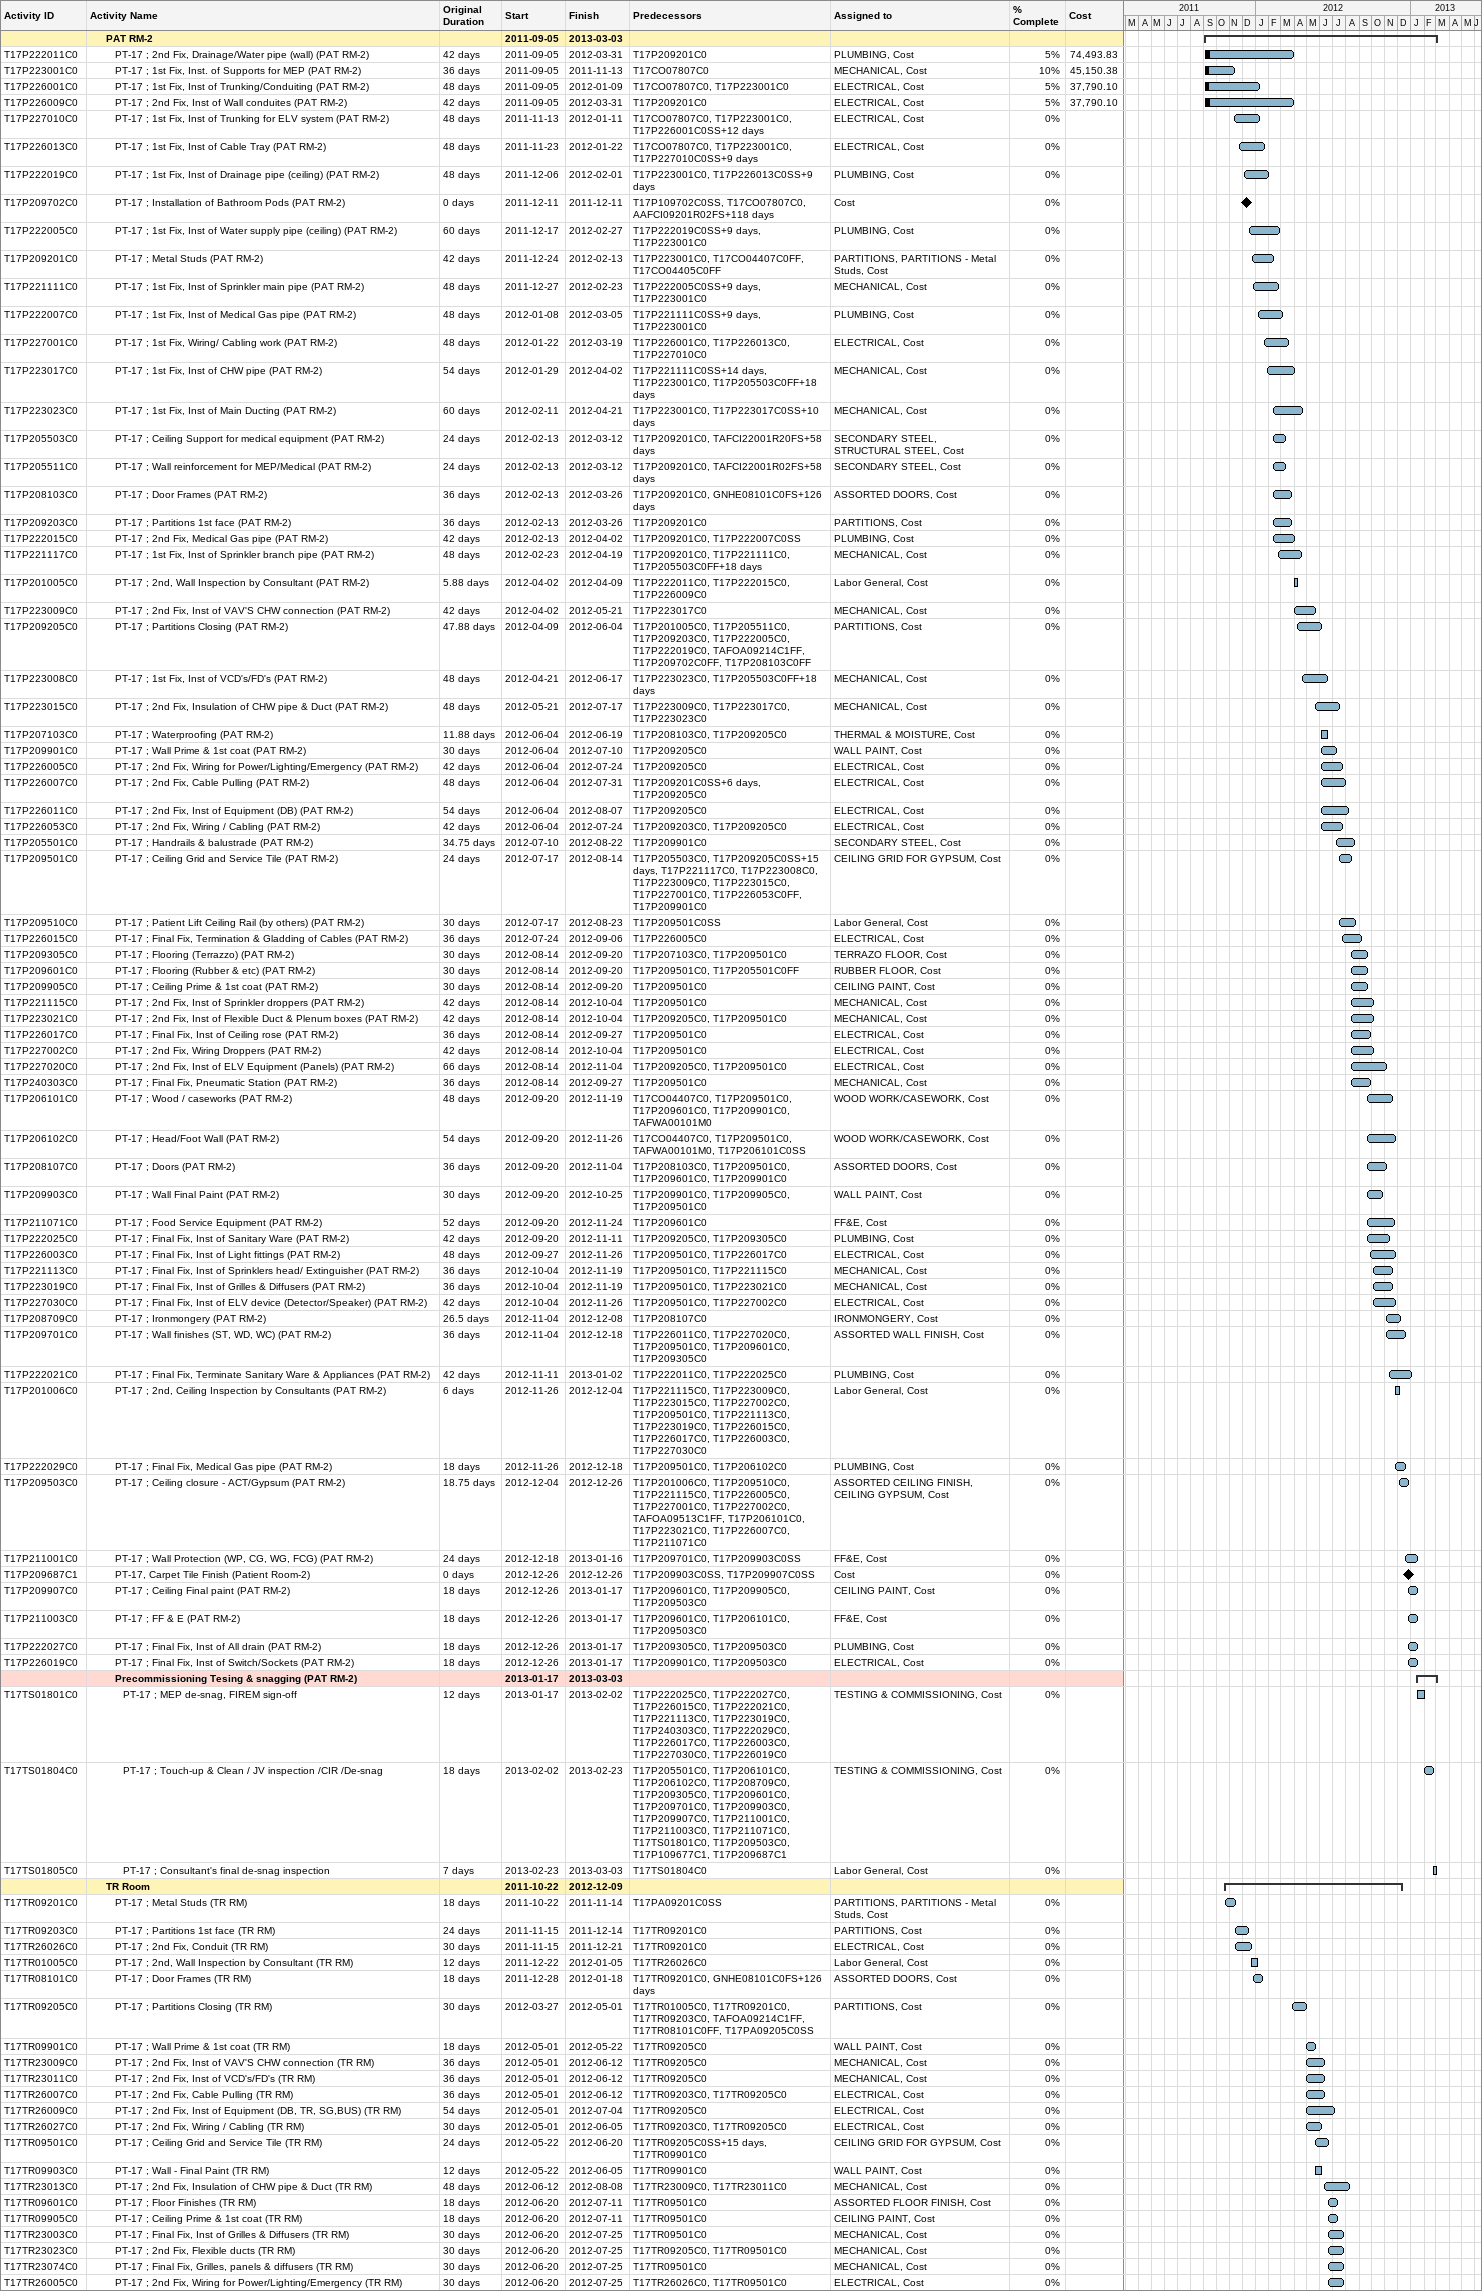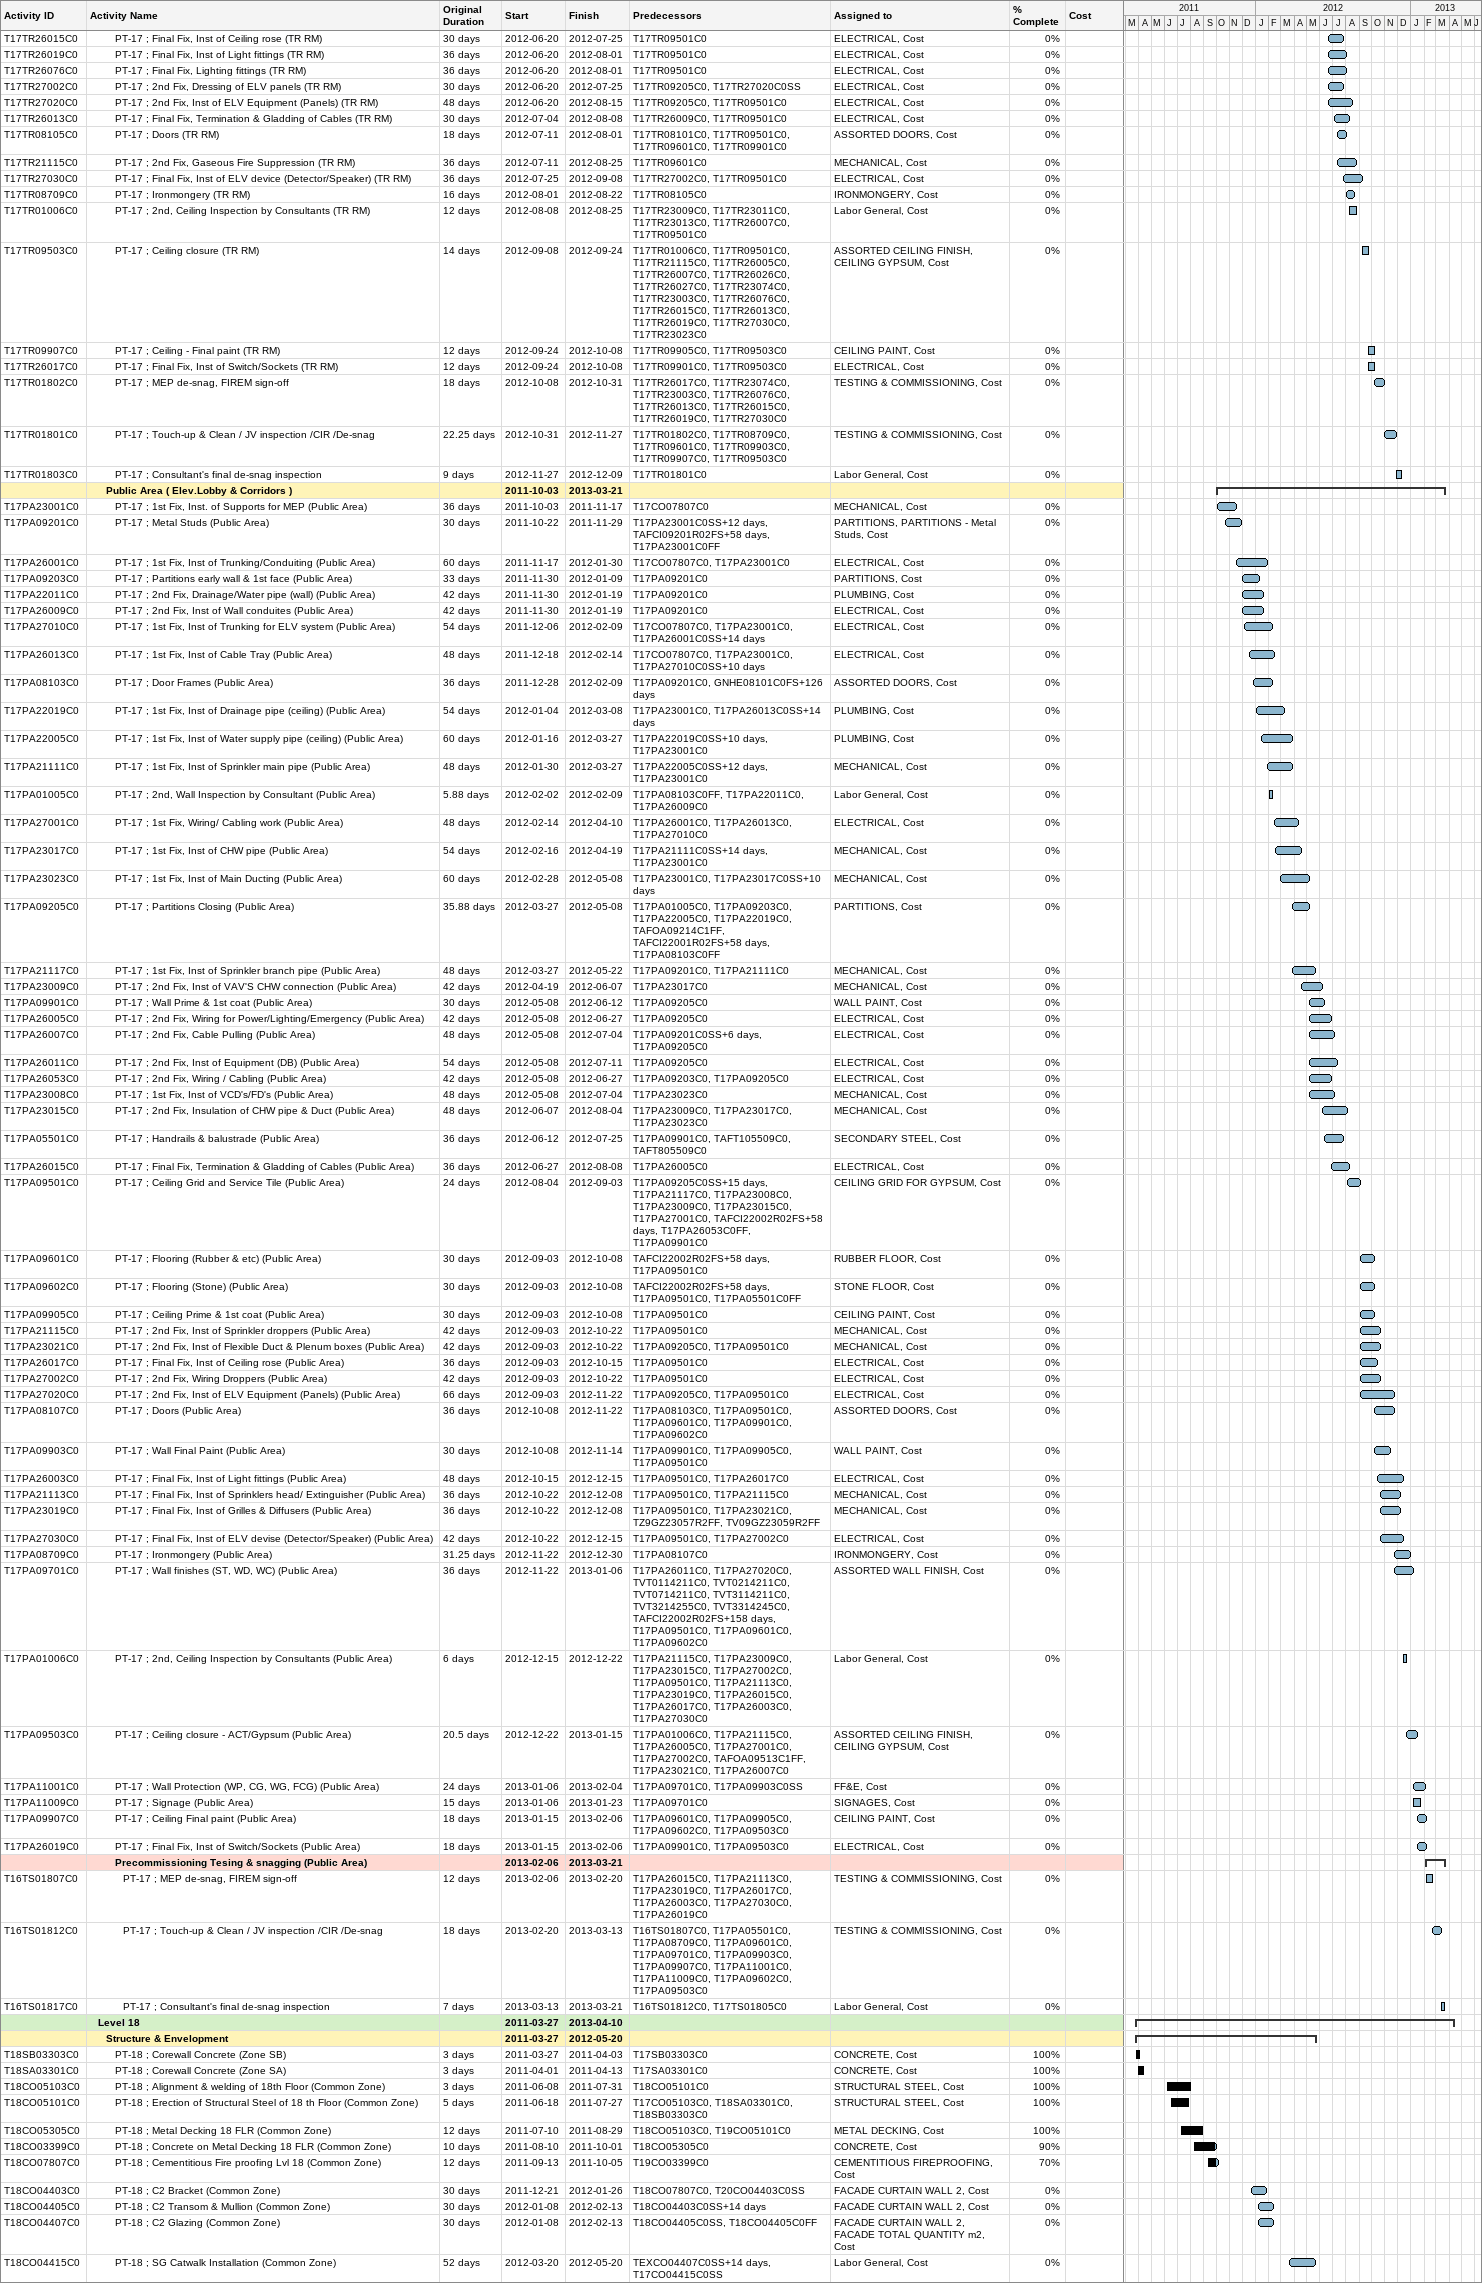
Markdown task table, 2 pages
| ID | Level | Task | Original duration | Start | Finish | Predecessors | Resources | % complete | Cost |
|---|---|---|---|---|---|---|---|---|---|
|  | 3 | **PAT RM-2** |  | 2011-09-05 | 2013-03-03 |  |  |  |  |
| T17P222011C0 | 4 | PT-17 ; 2nd Fix, Drainage/Water pipe (wall) (PAT RM-2) | 42d | 2011-09-05 | 2012-03-31 | T17P209201C0 | PLUMBING, Cost | 5 | 74493.83 |
| T17P223001C0 | 4 | PT-17 ; 1st Fix, Inst. of Supports for MEP (PAT RM-2) | 36d | 2011-09-05 | 2011-11-13 | T17CO07807C0 | MECHANICAL, Cost | 10 | 45150.38 |
| T17P226001C0 | 4 | PT-17 ; 1st Fix, Inst of Trunking/Conduiting (PAT RM-2) | 48d | 2011-09-05 | 2012-01-09 | T17CO07807C0, T17P223001C0 | ELECTRICAL, Cost | 5 | 37790.10 |
| T17P226009C0 | 4 | PT-17 ; 2nd Fix, Inst of Wall conduites (PAT RM-2) | 42d | 2011-09-05 | 2012-03-31 | T17P209201C0 | ELECTRICAL, Cost | 5 | 37790.10 |
| T17P227010C0 | 4 | PT-17 ; 1st Fix, Inst of Trunking for ELV system (PAT RM-2) | 48d | 2011-11-13 | 2012-01-11 | T17CO07807C0, T17P223001C0, T17P226001C0SS+12d | ELECTRICAL, Cost | 0 |  |
| T17P226013C0 | 4 | PT-17 ; 1st Fix, Inst of Cable Tray (PAT RM-2) | 48d | 2011-11-23 | 2012-01-22 | T17CO07807C0, T17P223001C0, T17P227010C0SS+9d | ELECTRICAL, Cost | 0 |  |
| T17P222019C0 | 4 | PT-17 ; 1st Fix, Inst of Drainage pipe (ceiling) (PAT RM-2) | 48d | 2011-12-06 | 2012-02-01 | T17P223001C0, T17P226013C0SS+9d | PLUMBING, Cost | 0 |  |
| T17P209702C0 | 4 | PT-17 ; Installation of Bathroom Pods (PAT RM-2) | 0d | 2011-12-11 | 2011-12-11 | T17P109702C0SS, T17CO07807C0, AAFCI09201R02FS+118d | Cost | 0 |  |
| T17P222005C0 | 4 | PT-17 ; 1st Fix, Inst of Water supply pipe (ceiling) (PAT RM-2) | 60d | 2011-12-17 | 2012-02-27 | T17P222019C0SS+9d, T17P223001C0 | PLUMBING, Cost | 0 |  |
| T17P209201C0 | 4 | PT-17 ; Metal Studs (PAT RM-2) | 42d | 2011-12-24 | 2012-02-13 | T17P223001C0, T17CO04407C0FF, T17CO04405C0FF | PARTITIONS, PARTITIONS - Metal Studs, Cost | 0 |  |
| T17P221111C0 | 4 | PT-17 ; 1st Fix, Inst of Sprinkler main pipe (PAT RM-2) | 48d | 2011-12-27 | 2012-02-23 | T17P222005C0SS+9d, T17P223001C0 | MECHANICAL, Cost | 0 |  |
| T17P222007C0 | 4 | PT-17 ; 1st Fix, Inst of Medical Gas pipe (PAT RM-2) | 48d | 2012-01-08 | 2012-03-05 | T17P221111C0SS+9d, T17P223001C0 | PLUMBING, Cost | 0 |  |
| T17P227001C0 | 4 | PT-17 ; 1st Fix, Wiring/ Cabling work (PAT RM-2) | 48d | 2012-01-22 | 2012-03-19 | T17P226001C0, T17P226013C0, T17P227010C0 | ELECTRICAL, Cost | 0 |  |
| T17P223017C0 | 4 | PT-17 ; 1st Fix, Inst of CHW pipe (PAT RM-2) | 54d | 2012-01-29 | 2012-04-02 | T17P221111C0SS+14d, T17P223001C0, T17P205503C0FF+18d | MECHANICAL, Cost | 0 |  |
| T17P223023C0 | 4 | PT-17 ; 1st Fix, Inst of Main Ducting (PAT RM-2) | 60d | 2012-02-11 | 2012-04-21 | T17P223001C0, T17P223017C0SS+10d | MECHANICAL, Cost | 0 |  |
| T17P205503C0 | 4 | PT-17 ; Ceiling Support for medical equipment (PAT RM-2) | 24d | 2012-02-13 | 2012-03-12 | T17P209201C0, TAFCI22001R20FS+58d | SECONDARY STEEL, STRUCTURAL STEEL, Cost | 0 |  |
| T17P205511C0 | 4 | PT-17 ; Wall reinforcement for MEP/Medical (PAT RM-2) | 24d | 2012-02-13 | 2012-03-12 | T17P209201C0, TAFCI22001R02FS+58d | SECONDARY STEEL, Cost | 0 |  |
| T17P208103C0 | 4 | PT-17 ; Door Frames (PAT RM-2) | 36d | 2012-02-13 | 2012-03-26 | T17P209201C0, GNHE08101C0FS+126d | ASSORTED DOORS, Cost | 0 |  |
| T17P209203C0 | 4 | PT-17 ; Partitions 1st face (PAT RM-2) | 36d | 2012-02-13 | 2012-03-26 | T17P209201C0 | PARTITIONS, Cost | 0 |  |
| T17P222015C0 | 4 | PT-17 ; 2nd Fix, Medical Gas pipe (PAT RM-2) | 42d | 2012-02-13 | 2012-04-02 | T17P209201C0, T17P222007C0SS | PLUMBING, Cost | 0 |  |
| T17P221117C0 | 4 | PT-17 ; 1st Fix, Inst of Sprinkler branch pipe (PAT RM-2) | 48d | 2012-02-23 | 2012-04-19 | T17P209201C0, T17P221111C0, T17P205503C0FF+18d | MECHANICAL, Cost | 0 |  |
| T17P201005C0 | 4 | PT-17 ; 2nd, Wall Inspection by Consultant (PAT RM-2) | 5.88d | 2012-04-02 | 2012-04-09 | T17P222011C0, T17P222015C0, T17P226009C0 | Labor General, Cost | 0 |  |
| T17P223009C0 | 4 | PT-17 ; 2nd Fix, Inst of VAV'S CHW connection (PAT RM-2) | 42d | 2012-04-02 | 2012-05-21 | T17P223017C0 | MECHANICAL, Cost | 0 |  |
| T17P209205C0 | 4 | PT-17 ; Partitions Closing (PAT RM-2) | 47.88d | 2012-04-09 | 2012-06-04 | T17P201005C0, T17P205511C0, T17P209203C0, T17P222005C0, T17P222019C0, TAFOA09214C1FF, T17P209702C0FF, T17P208103C0FF | PARTITIONS, Cost | 0 |  |
| T17P223008C0 | 4 | PT-17 ; 1st Fix, Inst of VCD's/FD's (PAT RM-2) | 48d | 2012-04-21 | 2012-06-17 | T17P223023C0, T17P205503C0FF+18d | MECHANICAL, Cost | 0 |  |
| T17P223015C0 | 4 | PT-17 ; 2nd Fix, Insulation of CHW pipe & Duct (PAT RM-2) | 48d | 2012-05-21 | 2012-07-17 | T17P223009C0, T17P223017C0, T17P223023C0 | MECHANICAL, Cost | 0 |  |
| T17P207103C0 | 4 | PT-17 ; Waterproofing (PAT RM-2) | 11.88d | 2012-06-04 | 2012-06-19 | T17P208103C0, T17P209205C0 | THERMAL & MOISTURE, Cost | 0 |  |
| T17P209901C0 | 4 | PT-17 ; Wall Prime & 1st coat (PAT RM-2) | 30d | 2012-06-04 | 2012-07-10 | T17P209205C0 | WALL PAINT, Cost | 0 |  |
| T17P226005C0 | 4 | PT-17 ; 2nd Fix, Wiring for Power/Lighting/Emergency (PAT RM-2) | 42d | 2012-06-04 | 2012-07-24 | T17P209205C0 | ELECTRICAL, Cost | 0 |  |
| T17P226007C0 | 4 | PT-17 ; 2nd Fix, Cable Pulling (PAT RM-2) | 48d | 2012-06-04 | 2012-07-31 | T17P209201C0SS+6d, T17P209205C0 | ELECTRICAL, Cost | 0 |  |
| T17P226011C0 | 4 | PT-17 ; 2nd Fix, Inst of Equipment (DB) (PAT RM-2) | 54d | 2012-06-04 | 2012-08-07 | T17P209205C0 | ELECTRICAL, Cost | 0 |  |
| T17P226053C0 | 4 | PT-17 ; 2nd Fix, Wiring / Cabling (PAT RM-2) | 42d | 2012-06-04 | 2012-07-24 | T17P209203C0, T17P209205C0 | ELECTRICAL, Cost | 0 |  |
| T17P205501C0 | 4 | PT-17 ; Handrails & balustrade (PAT RM-2) | 34.75d | 2012-07-10 | 2012-08-22 | T17P209901C0 | SECONDARY STEEL, Cost | 0 |  |
| T17P209501C0 | 4 | PT-17 ; Ceiling Grid and Service Tile (PAT RM-2) | 24d | 2012-07-17 | 2012-08-14 | T17P205503C0, T17P209205C0SS+15d, T17P221117C0, T17P223008C0, T17P223009C0, T17P223015C0, T17P227001C0, T17P226053C0FF, T17P209901C0 | CEILING GRID FOR GYPSUM, Cost | 0 |  |
| T17P209510C0 | 4 | PT-17 ; Patient Lift Ceiling Rail (by others) (PAT RM-2) | 30d | 2012-07-17 | 2012-08-23 | T17P209501C0SS | Labor General, Cost | 0 |  |
| T17P226015C0 | 4 | PT-17 ; Final Fix, Termination & Gladding of Cables (PAT RM-2) | 36d | 2012-07-24 | 2012-09-06 | T17P226005C0 | ELECTRICAL, Cost | 0 |  |
| T17P209305C0 | 4 | PT-17 ; Flooring (Terrazzo) (PAT RM-2) | 30d | 2012-08-14 | 2012-09-20 | T17P207103C0, T17P209501C0 | TERRAZO FLOOR, Cost | 0 |  |
| T17P209601C0 | 4 | PT-17 ; Flooring (Rubber & etc) (PAT RM-2) | 30d | 2012-08-14 | 2012-09-20 | T17P209501C0, T17P205501C0FF | RUBBER FLOOR, Cost | 0 |  |
| T17P209905C0 | 4 | PT-17 ; Ceiling Prime & 1st coat (PAT RM-2) | 30d | 2012-08-14 | 2012-09-20 | T17P209501C0 | CEILING PAINT, Cost | 0 |  |
| T17P221115C0 | 4 | PT-17 ; 2nd Fix, Inst of Sprinkler droppers (PAT RM-2) | 42d | 2012-08-14 | 2012-10-04 | T17P209501C0 | MECHANICAL, Cost | 0 |  |
| T17P223021C0 | 4 | PT-17 ; 2nd Fix, Inst of Flexible Duct & Plenum boxes (PAT RM-2) | 42d | 2012-08-14 | 2012-10-04 | T17P209205C0, T17P209501C0 | MECHANICAL, Cost | 0 |  |
| T17P226017C0 | 4 | PT-17 ; Final Fix, Inst of Ceiling rose (PAT RM-2) | 36d | 2012-08-14 | 2012-09-27 | T17P209501C0 | ELECTRICAL, Cost | 0 |  |
| T17P227002C0 | 4 | PT-17 ; 2nd Fix, Wiring Droppers (PAT RM-2) | 42d | 2012-08-14 | 2012-10-04 | T17P209501C0 | ELECTRICAL, Cost | 0 |  |
| T17P227020C0 | 4 | PT-17 ; 2nd Fix, Inst of ELV Equipment (Panels) (PAT RM-2) | 66d | 2012-08-14 | 2012-11-04 | T17P209205C0, T17P209501C0 | ELECTRICAL, Cost | 0 |  |
| T17P240303C0 | 4 | PT-17 ; Final Fix, Pneumatic Station (PAT RM-2) | 36d | 2012-08-14 | 2012-09-27 | T17P209501C0 | MECHANICAL, Cost | 0 |  |
| T17P206101C0 | 4 | PT-17 ; Wood / caseworks (PAT RM-2) | 48d | 2012-09-20 | 2012-11-19 | T17CO04407C0, T17P209501C0, T17P209601C0, T17P209901C0, TAFWA00101M0 | WOOD WORK/CASEWORK, Cost | 0 |  |
| T17P206102C0 | 4 | PT-17 ; Head/Foot Wall (PAT RM-2) | 54d | 2012-09-20 | 2012-11-26 | T17CO04407C0, T17P209501C0, TAFWA00101M0, T17P206101C0SS | WOOD WORK/CASEWORK, Cost | 0 |  |
| T17P208107C0 | 4 | PT-17 ; Doors (PAT RM-2) | 36d | 2012-09-20 | 2012-11-04 | T17P208103C0, T17P209501C0, T17P209601C0, T17P209901C0 | ASSORTED DOORS, Cost | 0 |  |
| T17P209903C0 | 4 | PT-17 ; Wall Final Paint (PAT RM-2) | 30d | 2012-09-20 | 2012-10-25 | T17P209901C0, T17P209905C0, T17P209501C0 | WALL PAINT, Cost | 0 |  |
| T17P211071C0 | 4 | PT-17 ; Food Service Equipment (PAT RM-2) | 52d | 2012-09-20 | 2012-11-24 | T17P209601C0 | FF&E, Cost | 0 |  |
| T17P222025C0 | 4 | PT-17 ; Final Fix, Inst of Sanitary Ware (PAT RM-2) | 42d | 2012-09-20 | 2012-11-11 | T17P209205C0, T17P209305C0 | PLUMBING, Cost | 0 |  |
| T17P226003C0 | 4 | PT-17 ; Final Fix, Inst of Light fittings (PAT RM-2) | 48d | 2012-09-27 | 2012-11-26 | T17P209501C0, T17P226017C0 | ELECTRICAL, Cost | 0 |  |
| T17P221113C0 | 4 | PT-17 ; Final Fix, Inst of Sprinklers head/ Extinguisher (PAT RM-2) | 36d | 2012-10-04 | 2012-11-19 | T17P209501C0, T17P221115C0 | MECHANICAL, Cost | 0 |  |
| T17P223019C0 | 4 | PT-17 ; Final Fix, Inst of Grilles & Diffusers (PAT RM-2) | 36d | 2012-10-04 | 2012-11-19 | T17P209501C0, T17P223021C0 | MECHANICAL, Cost | 0 |  |
| T17P227030C0 | 4 | PT-17 ; Final Fix, Inst of ELV device (Detector/Speaker) (PAT RM-2) | 42d | 2012-10-04 | 2012-11-26 | T17P209501C0, T17P227002C0 | ELECTRICAL, Cost | 0 |  |
| T17P208709C0 | 4 | PT-17 ; Ironmongery (PAT RM-2) | 26.5d | 2012-11-04 | 2012-12-08 | T17P208107C0 | IRONMONGERY, Cost | 0 |  |
| T17P209701C0 | 4 | PT-17 ; Wall finishes (ST, WD, WC) (PAT RM-2) | 36d | 2012-11-04 | 2012-12-18 | T17P226011C0, T17P227020C0, T17P209501C0, T17P209601C0, T17P209305C0 | ASSORTED WALL FINISH, Cost | 0 |  |
| T17P222021C0 | 4 | PT-17 ; Final Fix, Terminate Sanitary Ware & Appliances (PAT RM-2) | 42d | 2012-11-11 | 2013-01-02 | T17P222011C0, T17P222025C0 | PLUMBING, Cost | 0 |  |
| T17P201006C0 | 4 | PT-17 ; 2nd, Ceiling Inspection by Consultants (PAT RM-2) | 6d | 2012-11-26 | 2012-12-04 | T17P221115C0, T17P223009C0, T17P223015C0, T17P227002C0, T17P209501C0, T17P221113C0, T17P223019C0, T17P226015C0, T17P226017C0, T17P226003C0, T17P227030C0 | Labor General, Cost | 0 |  |
| T17P222029C0 | 4 | PT-17 ; Final Fix, Medical Gas pipe (PAT RM-2) | 18d | 2012-11-26 | 2012-12-18 | T17P209501C0, T17P206102C0 | PLUMBING, Cost | 0 |  |
| T17P209503C0 | 4 | PT-17 ; Ceiling closure - ACT/Gypsum (PAT RM-2) | 18.75d | 2012-12-04 | 2012-12-26 | T17P201006C0, T17P209510C0, T17P221115C0, T17P226005C0, T17P227001C0, T17P227002C0, TAFOA09513C1FF, T17P206101C0, T17P223021C0, T17P226007C0, T17P211071C0 | ASSORTED CEILING FINISH, CEILING GYPSUM, Cost | 0 |  |
| T17P211001C0 | 4 | PT-17 ; Wall Protection (WP, CG, WG, FCG) (PAT RM-2) | 24d | 2012-12-18 | 2013-01-16 | T17P209701C0, T17P209903C0SS | FF&E, Cost | 0 |  |
| T17P209687C1 | 4 | PT-17, Carpet Tile Finish (Patient Room-2) | 0d | 2012-12-26 | 2012-12-26 | T17P209903C0SS, T17P209907C0SS | Cost | 0 |  |
| T17P209907C0 | 4 | PT-17 ; Ceiling Final paint (PAT RM-2) | 18d | 2012-12-26 | 2013-01-17 | T17P209601C0, T17P209905C0, T17P209503C0 | CEILING PAINT, Cost | 0 |  |
| T17P211003C0 | 4 | PT-17 ; FF & E (PAT RM-2) | 18d | 2012-12-26 | 2013-01-17 | T17P209601C0, T17P206101C0, T17P209503C0 | FF&E, Cost | 0 |  |
| T17P222027C0 | 4 | PT-17 ; Final Fix, Inst of All drain (PAT RM-2) | 18d | 2012-12-26 | 2013-01-17 | T17P209305C0, T17P209503C0 | PLUMBING, Cost | 0 |  |
| T17P226019C0 | 4 | PT-17 ; Final Fix, Inst of Switch/Sockets (PAT RM-2) | 18d | 2012-12-26 | 2013-01-17 | T17P209901C0, T17P209503C0 | ELECTRICAL, Cost | 0 |  |
|  | 4 | **Precommissioning Tesing & snagging (PAT RM-2)** |  | 2013-01-17 | 2013-03-03 |  |  |  |  |
| T17TS01801C0 | 5 | PT-17 ; MEP de-snag, FIREM sign-off | 12d | 2013-01-17 | 2013-02-02 | T17P222025C0, T17P222027C0, T17P226015C0, T17P222021C0, T17P221113C0, T17P223019C0, T17P240303C0, T17P222029C0, T17P226017C0, T17P226003C0, T17P227030C0, T17P226019C0 | TESTING & COMMISSIONING, Cost | 0 |  |
| T17TS01804C0 | 5 | PT-17 ; Touch-up & Clean / JV inspection /CIR /De-snag | 18d | 2013-02-02 | 2013-02-23 | T17P205501C0, T17P206101C0, T17P206102C0, T17P208709C0, T17P209305C0, T17P209601C0, T17P209701C0, T17P209903C0, T17P209907C0, T17P211001C0, T17P211003C0, T17P211071C0, T17TS01801C0, T17P209503C0, T17P109677C1, T17P209687C1 | TESTING & COMMISSIONING, Cost | 0 |  |
| T17TS01805C0 | 5 | PT-17 ; Consultant's final de-snag inspection | 7d | 2013-02-23 | 2013-03-03 | T17TS01804C0 | Labor General, Cost | 0 |  |
|  | 3 | **TR Room** |  | 2011-10-22 | 2012-12-09 |  |  |  |  |
| T17TR09201C0 | 4 | PT-17 ; Metal Studs (TR RM) | 18d | 2011-10-22 | 2011-11-14 | T17PA09201C0SS | PARTITIONS, PARTITIONS - Metal Studs, Cost | 0 |  |
| T17TR09203C0 | 4 | PT-17 ; Partitions 1st face (TR RM) | 24d | 2011-11-15 | 2011-12-14 | T17TR09201C0 | PARTITIONS, Cost | 0 |  |
| T17TR26026C0 | 4 | PT-17 ; 2nd Fix, Conduit (TR RM) | 30d | 2011-11-15 | 2011-12-21 | T17TR09201C0 | ELECTRICAL, Cost | 0 |  |
| T17TR01005C0 | 4 | PT-17 ; 2nd, Wall Inspection by Consultant (TR RM) | 12d | 2011-12-22 | 2012-01-05 | T17TR26026C0 | Labor General, Cost | 0 |  |
| T17TR08101C0 | 4 | PT-17 ; Door Frames (TR RM) | 18d | 2011-12-28 | 2012-01-18 | T17TR09201C0, GNHE08101C0FS+126d | ASSORTED DOORS, Cost | 0 |  |
| T17TR09205C0 | 4 | PT-17 ; Partitions Closing (TR RM) | 30d | 2012-03-27 | 2012-05-01 | T17TR01005C0, T17TR09201C0, T17TR09203C0, TAFOA09214C1FF, T17TR08101C0FF, T17PA09205C0SS | PARTITIONS, Cost | 0 |  |
| T17TR09901C0 | 4 | PT-17 ; Wall Prime & 1st coat (TR RM) | 18d | 2012-05-01 | 2012-05-22 | T17TR09205C0 | WALL PAINT, Cost | 0 |  |
| T17TR23009C0 | 4 | PT-17 ; 2nd Fix, Inst of VAV'S CHW connection (TR RM) | 36d | 2012-05-01 | 2012-06-12 | T17TR09205C0 | MECHANICAL, Cost | 0 |  |
| T17TR23011C0 | 4 | PT-17 ; 2nd Fix, Inst of VCD's/FD's (TR RM) | 36d | 2012-05-01 | 2012-06-12 | T17TR09205C0 | MECHANICAL, Cost | 0 |  |
| T17TR26007C0 | 4 | PT-17 ; 2nd Fix, Cable Pulling (TR RM) | 36d | 2012-05-01 | 2012-06-12 | T17TR09203C0, T17TR09205C0 | ELECTRICAL, Cost | 0 |  |
| T17TR26009C0 | 4 | PT-17 ; 2nd Fix, Inst of Equipment (DB, TR, SG,BUS) (TR RM) | 54d | 2012-05-01 | 2012-07-04 | T17TR09205C0 | ELECTRICAL, Cost | 0 |  |
| T17TR26027C0 | 4 | PT-17 ; 2nd Fix, Wiring / Cabling (TR RM) | 30d | 2012-05-01 | 2012-06-05 | T17TR09203C0, T17TR09205C0 | ELECTRICAL, Cost | 0 |  |
| T17TR09501C0 | 4 | PT-17 ; Ceiling Grid and Service Tile (TR RM) | 24d | 2012-05-22 | 2012-06-20 | T17TR09205C0SS+15d, T17TR09901C0 | CEILING GRID FOR GYPSUM, Cost | 0 |  |
| T17TR09903C0 | 4 | PT-17 ; Wall - Final Paint (TR RM) | 12d | 2012-05-22 | 2012-06-05 | T17TR09901C0 | WALL PAINT, Cost | 0 |  |
| T17TR23013C0 | 4 | PT-17 ; 2nd Fix, Insulation of CHW pipe & Duct (TR RM) | 48d | 2012-06-12 | 2012-08-08 | T17TR23009C0, T17TR23011C0 | MECHANICAL, Cost | 0 |  |
| T17TR09601C0 | 4 | PT-17 ; Floor Finishes (TR RM) | 18d | 2012-06-20 | 2012-07-11 | T17TR09501C0 | ASSORTED FLOOR FINISH, Cost | 0 |  |
| T17TR09905C0 | 4 | PT-17 ; Ceiling Prime & 1st coat (TR RM) | 18d | 2012-06-20 | 2012-07-11 | T17TR09501C0 | CEILING PAINT, Cost | 0 |  |
| T17TR23003C0 | 4 | PT-17 ; Final Fix, Inst of Grilles & Diffusers (TR RM) | 30d | 2012-06-20 | 2012-07-25 | T17TR09501C0 | MECHANICAL, Cost | 0 |  |
| T17TR23023C0 | 4 | PT-17 ; 2nd Fix, Flexible ducts (TR RM) | 30d | 2012-06-20 | 2012-07-25 | T17TR09205C0, T17TR09501C0 | MECHANICAL, Cost | 0 |  |
| T17TR23074C0 | 4 | PT-17 ; Final Fix, Grilles, panels & diffusers (TR RM) | 30d | 2012-06-20 | 2012-07-25 | T17TR09501C0 | MECHANICAL, Cost | 0 |  |
| T17TR26005C0 | 4 | PT-17 ; 2nd Fix, Wiring for Power/Lighting/Emergency (TR RM) | 30d | 2012-06-20 | 2012-07-25 | T17TR26026C0, T17TR09501C0 | ELECTRICAL, Cost | 0 |  |
| T17TR26015C0 | 4 | PT-17 ; Final Fix, Inst of Ceiling rose (TR RM) | 30d | 2012-06-20 | 2012-07-25 | T17TR09501C0 | ELECTRICAL, Cost | 0 |  |
| T17TR26019C0 | 4 | PT-17 ; Final Fix, Inst of Light fittings (TR RM) | 36d | 2012-06-20 | 2012-08-01 | T17TR09501C0 | ELECTRICAL, Cost | 0 |  |
| T17TR26076C0 | 4 | PT-17 ; Final Fix, Lighting fittings (TR RM) | 36d | 2012-06-20 | 2012-08-01 | T17TR09501C0 | ELECTRICAL, Cost | 0 |  |
| T17TR27002C0 | 4 | PT-17 ; 2nd Fix, Dressing of ELV panels (TR RM) | 30d | 2012-06-20 | 2012-07-25 | T17TR09205C0, T17TR27020C0SS | ELECTRICAL, Cost | 0 |  |
| T17TR27020C0 | 4 | PT-17 ; 2nd Fix, Inst of ELV Equipment (Panels) (TR RM) | 48d | 2012-06-20 | 2012-08-15 | T17TR09205C0, T17TR09501C0 | ELECTRICAL, Cost | 0 |  |
| T17TR26013C0 | 4 | PT-17 ; Final Fix, Termination & Gladding of Cables (TR RM) | 30d | 2012-07-04 | 2012-08-08 | T17TR26009C0, T17TR09501C0 | ELECTRICAL, Cost | 0 |  |
| T17TR08105C0 | 4 | PT-17 ; Doors (TR RM) | 18d | 2012-07-11 | 2012-08-01 | T17TR08101C0, T17TR09501C0, T17TR09601C0, T17TR09901C0 | ASSORTED DOORS, Cost | 0 |  |
| T17TR21115C0 | 4 | PT-17 ; 2nd Fix, Gaseous Fire Suppression (TR RM) | 36d | 2012-07-11 | 2012-08-25 | T17TR09601C0 | MECHANICAL, Cost | 0 |  |
| T17TR27030C0 | 4 | PT-17 ; Final Fix, Inst of ELV device (Detector/Speaker) (TR RM) | 36d | 2012-07-25 | 2012-09-08 | T17TR27002C0, T17TR09501C0 | ELECTRICAL, Cost | 0 |  |
| T17TR08709C0 | 4 | PT-17 ; Ironmongery (TR RM) | 16d | 2012-08-01 | 2012-08-22 | T17TR08105C0 | IRONMONGERY, Cost | 0 |  |
| T17TR01006C0 | 4 | PT-17 ; 2nd, Ceiling Inspection by Consultants (TR RM) | 12d | 2012-08-08 | 2012-08-25 | T17TR23009C0, T17TR23011C0, T17TR23013C0, T17TR26007C0, T17TR09501C0 | Labor General, Cost | 0 |  |
| T17TR09503C0 | 4 | PT-17 ; Ceiling closure (TR RM) | 14d | 2012-09-08 | 2012-09-24 | T17TR01006C0, T17TR09501C0, T17TR21115C0, T17TR26005C0, T17TR26007C0, T17TR26026C0, T17TR26027C0, T17TR23074C0, T17TR23003C0, T17TR26076C0, T17TR26015C0, T17TR26013C0, T17TR26019C0, T17TR27030C0, T17TR23023C0 | ASSORTED CEILING FINISH, CEILING GYPSUM, Cost | 0 |  |
| T17TR09907C0 | 4 | PT-17 ; Ceiling - Final paint (TR RM) | 12d | 2012-09-24 | 2012-10-08 | T17TR09905C0, T17TR09503C0 | CEILING PAINT, Cost | 0 |  |
| T17TR26017C0 | 4 | PT-17 ; Final Fix, Inst of Switch/Sockets (TR RM) | 12d | 2012-09-24 | 2012-10-08 | T17TR09901C0, T17TR09503C0 | ELECTRICAL, Cost | 0 |  |
| T17TR01802C0 | 4 | PT-17 ; MEP de-snag, FIREM sign-off | 18d | 2012-10-08 | 2012-10-31 | T17TR26017C0, T17TR23074C0, T17TR23003C0, T17TR26076C0, T17TR26013C0, T17TR26015C0, T17TR26019C0, T17TR27030C0 | TESTING & COMMISSIONING, Cost | 0 |  |
| T17TR01801C0 | 4 | PT-17 ; Touch-up & Clean / JV inspection /CIR /De-snag | 22.25d | 2012-10-31 | 2012-11-27 | T17TR01802C0, T17TR08709C0, T17TR09601C0, T17TR09903C0, T17TR09907C0, T17TR09503C0 | TESTING & COMMISSIONING, Cost | 0 |  |
| T17TR01803C0 | 4 | PT-17 ; Consultant's final de-snag inspection | 9d | 2012-11-27 | 2012-12-09 | T17TR01801C0 | Labor General, Cost | 0 |  |
|  | 3 | **Public Area ( Elev.Lobby & Corridors )** |  | 2011-10-03 | 2013-03-21 |  |  |  |  |
| T17PA23001C0 | 4 | PT-17 ; 1st Fix, Inst. of Supports for MEP (Public Area) | 36d | 2011-10-03 | 2011-11-17 | T17CO07807C0 | MECHANICAL, Cost | 0 |  |
| T17PA09201C0 | 4 | PT-17 ; Metal Studs (Public Area) | 30d | 2011-10-22 | 2011-11-29 | T17PA23001C0SS+12d, TAFCI09201R02FS+58d, T17PA23001C0FF | PARTITIONS, PARTITIONS - Metal Studs, Cost | 0 |  |
| T17PA26001C0 | 4 | PT-17 ; 1st Fix, Inst of Trunking/Conduiting (Public Area) | 60d | 2011-11-17 | 2012-01-30 | T17CO07807C0, T17PA23001C0 | ELECTRICAL, Cost | 0 |  |
| T17PA09203C0 | 4 | PT-17 ; Partitions early wall & 1st face (Public Area) | 33d | 2011-11-30 | 2012-01-09 | T17PA09201C0 | PARTITIONS, Cost | 0 |  |
| T17PA22011C0 | 4 | PT-17 ; 2nd Fix, Drainage/Water pipe (wall) (Public Area) | 42d | 2011-11-30 | 2012-01-19 | T17PA09201C0 | PLUMBING, Cost | 0 |  |
| T17PA26009C0 | 4 | PT-17 ; 2nd Fix, Inst of Wall conduites (Public Area) | 42d | 2011-11-30 | 2012-01-19 | T17PA09201C0 | ELECTRICAL, Cost | 0 |  |
| T17PA27010C0 | 4 | PT-17 ; 1st Fix, Inst of Trunking for ELV system (Public Area) | 54d | 2011-12-06 | 2012-02-09 | T17CO07807C0, T17PA23001C0, T17PA26001C0SS+14d | ELECTRICAL, Cost | 0 |  |
| T17PA26013C0 | 4 | PT-17 ; 1st Fix, Inst of Cable Tray (Public Area) | 48d | 2011-12-18 | 2012-02-14 | T17CO07807C0, T17PA23001C0, T17PA27010C0SS+10d | ELECTRICAL, Cost | 0 |  |
| T17PA08103C0 | 4 | PT-17 ; Door Frames (Public Area) | 36d | 2011-12-28 | 2012-02-09 | T17PA09201C0, GNHE08101C0FS+126d | ASSORTED DOORS, Cost | 0 |  |
| T17PA22019C0 | 4 | PT-17 ; 1st Fix, Inst of Drainage pipe (ceiling) (Public Area) | 54d | 2012-01-04 | 2012-03-08 | T17PA23001C0, T17PA26013C0SS+14d | PLUMBING, Cost | 0 |  |
| T17PA22005C0 | 4 | PT-17 ; 1st Fix, Inst of Water supply pipe (ceiling) (Public Area) | 60d | 2012-01-16 | 2012-03-27 | T17PA22019C0SS+10d, T17PA23001C0 | PLUMBING, Cost | 0 |  |
| T17PA21111C0 | 4 | PT-17 ; 1st Fix, Inst of Sprinkler main pipe (Public Area) | 48d | 2012-01-30 | 2012-03-27 | T17PA22005C0SS+12d, T17PA23001C0 | MECHANICAL, Cost | 0 |  |
| T17PA01005C0 | 4 | PT-17 ; 2nd, Wall Inspection by Consultant (Public Area) | 5.88d | 2012-02-02 | 2012-02-09 | T17PA08103C0FF, T17PA22011C0, T17PA26009C0 | Labor General, Cost | 0 |  |
| T17PA27001C0 | 4 | PT-17 ; 1st Fix, Wiring/ Cabling work (Public Area) | 48d | 2012-02-14 | 2012-04-10 | T17PA26001C0, T17PA26013C0, T17PA27010C0 | ELECTRICAL, Cost | 0 |  |
| T17PA23017C0 | 4 | PT-17 ; 1st Fix, Inst of CHW pipe (Public Area) | 54d | 2012-02-16 | 2012-04-19 | T17PA21111C0SS+14d, T17PA23001C0 | MECHANICAL, Cost | 0 |  |
| T17PA23023C0 | 4 | PT-17 ; 1st Fix, Inst of Main Ducting (Public Area) | 60d | 2012-02-28 | 2012-05-08 | T17PA23001C0, T17PA23017C0SS+10d | MECHANICAL, Cost | 0 |  |
| T17PA09205C0 | 4 | PT-17 ; Partitions Closing (Public Area) | 35.88d | 2012-03-27 | 2012-05-08 | T17PA01005C0, T17PA09203C0, T17PA22005C0, T17PA22019C0, TAFOA09214C1FF, TAFCI22001R02FS+58d, T17PA08103C0FF | PARTITIONS, Cost | 0 |  |
| T17PA21117C0 | 4 | PT-17 ; 1st Fix, Inst of Sprinkler branch pipe (Public Area) | 48d | 2012-03-27 | 2012-05-22 | T17PA09201C0, T17PA21111C0 | MECHANICAL, Cost | 0 |  |
| T17PA23009C0 | 4 | PT-17 ; 2nd Fix, Inst of VAV'S CHW connection (Public Area) | 42d | 2012-04-19 | 2012-06-07 | T17PA23017C0 | MECHANICAL, Cost | 0 |  |
| T17PA09901C0 | 4 | PT-17 ; Wall Prime & 1st coat (Public Area) | 30d | 2012-05-08 | 2012-06-12 | T17PA09205C0 | WALL PAINT, Cost | 0 |  |
| T17PA26005C0 | 4 | PT-17 ; 2nd Fix, Wiring for Power/Lighting/Emergency (Public Area) | 42d | 2012-05-08 | 2012-06-27 | T17PA09205C0 | ELECTRICAL, Cost | 0 |  |
| T17PA26007C0 | 4 | PT-17 ; 2nd Fix, Cable Pulling (Public Area) | 48d | 2012-05-08 | 2012-07-04 | T17PA09201C0SS+6d, T17PA09205C0 | ELECTRICAL, Cost | 0 |  |
| T17PA26011C0 | 4 | PT-17 ; 2nd Fix, Inst of Equipment (DB) (Public Area) | 54d | 2012-05-08 | 2012-07-11 | T17PA09205C0 | ELECTRICAL, Cost | 0 |  |
| T17PA26053C0 | 4 | PT-17 ; 2nd Fix, Wiring / Cabling (Public Area) | 42d | 2012-05-08 | 2012-06-27 | T17PA09203C0, T17PA09205C0 | ELECTRICAL, Cost | 0 |  |
| T17PA23008C0 | 4 | PT-17 ; 1st Fix, Inst of VCD's/FD's (Public Area) | 48d | 2012-05-08 | 2012-07-04 | T17PA23023C0 | MECHANICAL, Cost | 0 |  |
| T17PA23015C0 | 4 | PT-17 ; 2nd Fix, Insulation of CHW pipe & Duct (Public Area) | 48d | 2012-06-07 | 2012-08-04 | T17PA23009C0, T17PA23017C0, T17PA23023C0 | MECHANICAL, Cost | 0 |  |
| T17PA05501C0 | 4 | PT-17 ; Handrails & balustrade (Public Area) | 36d | 2012-06-12 | 2012-07-25 | T17PA09901C0, TAFT105509C0, TAFT805509C0 | SECONDARY STEEL, Cost | 0 |  |
| T17PA26015C0 | 4 | PT-17 ; Final Fix, Termination & Gladding of Cables (Public Area) | 36d | 2012-06-27 | 2012-08-08 | T17PA26005C0 | ELECTRICAL, Cost | 0 |  |
| T17PA09501C0 | 4 | PT-17 ; Ceiling Grid and Service Tile (Public Area) | 24d | 2012-08-04 | 2012-09-03 | T17PA09205C0SS+15d, T17PA21117C0, T17PA23008C0, T17PA23009C0, T17PA23015C0, T17PA27001C0, TAFCI22002R02FS+58d, T17PA26053C0FF, T17PA09901C0 | CEILING GRID FOR GYPSUM, Cost | 0 |  |
| T17PA09601C0 | 4 | PT-17 ; Flooring (Rubber & etc) (Public Area) | 30d | 2012-09-03 | 2012-10-08 | TAFCI22002R02FS+58d, T17PA09501C0 | RUBBER FLOOR, Cost | 0 |  |
| T17PA09602C0 | 4 | PT-17 ; Flooring (Stone) (Public Area) | 30d | 2012-09-03 | 2012-10-08 | TAFCI22002R02FS+58d, T17PA09501C0, T17PA05501C0FF | STONE FLOOR, Cost | 0 |  |
| T17PA09905C0 | 4 | PT-17 ; Ceiling Prime & 1st coat (Public Area) | 30d | 2012-09-03 | 2012-10-08 | T17PA09501C0 | CEILING PAINT, Cost | 0 |  |
| T17PA21115C0 | 4 | PT-17 ; 2nd Fix, Inst of Sprinkler droppers (Public Area) | 42d | 2012-09-03 | 2012-10-22 | T17PA09501C0 | MECHANICAL, Cost | 0 |  |
| T17PA23021C0 | 4 | PT-17 ; 2nd Fix, Inst of Flexible Duct & Plenum boxes (Public Area) | 42d | 2012-09-03 | 2012-10-22 | T17PA09205C0, T17PA09501C0 | MECHANICAL, Cost | 0 |  |
| T17PA26017C0 | 4 | PT-17 ; Final Fix, Inst of Ceiling rose (Public Area) | 36d | 2012-09-03 | 2012-10-15 | T17PA09501C0 | ELECTRICAL, Cost | 0 |  |
| T17PA27002C0 | 4 | PT-17 ; 2nd Fix, Wiring Droppers (Public Area) | 42d | 2012-09-03 | 2012-10-22 | T17PA09501C0 | ELECTRICAL, Cost | 0 |  |
| T17PA27020C0 | 4 | PT-17 ; 2nd Fix, Inst of ELV Equipment (Panels) (Public Area) | 66d | 2012-09-03 | 2012-11-22 | T17PA09205C0, T17PA09501C0 | ELECTRICAL, Cost | 0 |  |
| T17PA08107C0 | 4 | PT-17 ; Doors (Public Area) | 36d | 2012-10-08 | 2012-11-22 | T17PA08103C0, T17PA09501C0, T17PA09601C0, T17PA09901C0, T17PA09602C0 | ASSORTED DOORS, Cost | 0 |  |
| T17PA09903C0 | 4 | PT-17 ; Wall Final Paint (Public Area) | 30d | 2012-10-08 | 2012-11-14 | T17PA09901C0, T17PA09905C0, T17PA09501C0 | WALL PAINT, Cost | 0 |  |
| T17PA26003C0 | 4 | PT-17 ; Final Fix, Inst of Light fittings (Public Area) | 48d | 2012-10-15 | 2012-12-15 | T17PA09501C0, T17PA26017C0 | ELECTRICAL, Cost | 0 |  |
| T17PA21113C0 | 4 | PT-17 ; Final Fix, Inst of Sprinklers head/ Extinguisher (Public Area) | 36d | 2012-10-22 | 2012-12-08 | T17PA09501C0, T17PA21115C0 | MECHANICAL, Cost | 0 |  |
| T17PA23019C0 | 4 | PT-17 ; Final Fix, Inst of Grilles & Diffusers (Public Area) | 36d | 2012-10-22 | 2012-12-08 | T17PA09501C0, T17PA23021C0, TZ9GZ23057R2FF, TV09GZ23059R2FF | MECHANICAL, Cost | 0 |  |
| T17PA27030C0 | 4 | PT-17 ; Final Fix, Inst of ELV devise (Detector/Speaker) (Public Area) | 42d | 2012-10-22 | 2012-12-15 | T17PA09501C0, T17PA27002C0 | ELECTRICAL, Cost | 0 |  |
| T17PA08709C0 | 4 | PT-17 ; Ironmongery (Public Area) | 31.25d | 2012-11-22 | 2012-12-30 | T17PA08107C0 | IRONMONGERY, Cost | 0 |  |
| T17PA09701C0 | 4 | PT-17 ; Wall finishes (ST, WD, WC) (Public Area) | 36d | 2012-11-22 | 2013-01-06 | T17PA26011C0, T17PA27020C0, TVT0114211C0, TVT0214211C0, TVT0714211C0, TVT3114211C0, TVT3214255C0, TVT3314245C0, TAFCI22002R02FS+158d, T17PA09501C0, T17PA09601C0, T17PA09602C0 | ASSORTED WALL FINISH, Cost | 0 |  |
| T17PA01006C0 | 4 | PT-17 ; 2nd, Ceiling Inspection by Consultants (Public Area) | 6d | 2012-12-15 | 2012-12-22 | T17PA21115C0, T17PA23009C0, T17PA23015C0, T17PA27002C0, T17PA09501C0, T17PA21113C0, T17PA23019C0, T17PA26015C0, T17PA26017C0, T17PA26003C0, T17PA27030C0 | Labor General, Cost | 0 |  |
| T17PA09503C0 | 4 | PT-17 ; Ceiling closure - ACT/Gypsum (Public Area) | 20.5d | 2012-12-22 | 2013-01-15 | T17PA01006C0, T17PA21115C0, T17PA26005C0, T17PA27001C0, T17PA27002C0, TAFOA09513C1FF, T17PA23021C0, T17PA26007C0 | ASSORTED CEILING FINISH, CEILING GYPSUM, Cost | 0 |  |
| T17PA11001C0 | 4 | PT-17 ; Wall Protection (WP, CG, WG, FCG) (Public Area) | 24d | 2013-01-06 | 2013-02-04 | T17PA09701C0, T17PA09903C0SS | FF&E, Cost | 0 |  |
| T17PA11009C0 | 4 | PT-17 ; Signage (Public Area) | 15d | 2013-01-06 | 2013-01-23 | T17PA09701C0 | SIGNAGES, Cost | 0 |  |
| T17PA09907C0 | 4 | PT-17 ; Ceiling Final paint (Public Area) | 18d | 2013-01-15 | 2013-02-06 | T17PA09601C0, T17PA09905C0, T17PA09602C0, T17PA09503C0 | CEILING PAINT, Cost | 0 |  |
| T17PA26019C0 | 4 | PT-17 ; Final Fix, Inst of Switch/Sockets (Public Area) | 18d | 2013-01-15 | 2013-02-06 | T17PA09901C0, T17PA09503C0 | ELECTRICAL, Cost | 0 |  |
|  | 4 | **Precommissioning Tesing & snagging (Public Area)** |  | 2013-02-06 | 2013-03-21 |  |  |  |  |
| T16TS01807C0 | 5 | PT-17 ; MEP de-snag, FIREM sign-off | 12d | 2013-02-06 | 2013-02-20 | T17PA26015C0, T17PA21113C0, T17PA23019C0, T17PA26017C0, T17PA26003C0, T17PA27030C0, T17PA26019C0 | TESTING & COMMISSIONING, Cost | 0 |  |
| T16TS01812C0 | 5 | PT-17 ; Touch-up & Clean / JV inspection /CIR /De-snag | 18d | 2013-02-20 | 2013-03-13 | T16TS01807C0, T17PA05501C0, T17PA08709C0, T17PA09601C0, T17PA09701C0, T17PA09903C0, T17PA09907C0, T17PA11001C0, T17PA11009C0, T17PA09602C0, T17PA09503C0 | TESTING & COMMISSIONING, Cost | 0 |  |
| T16TS01817C0 | 5 | PT-17 ; Consultant's final de-snag inspection | 7d | 2013-03-13 | 2013-03-21 | T16TS01812C0, T17TS01805C0 | Labor General, Cost | 0 |  |
|  | 2 | **Level 18** |  | 2011-03-27 | 2013-04-10 |  |  |  |  |
|  | 3 | **Structure & Envelopment** |  | 2011-03-27 | 2012-05-20 |  |  |  |  |
| T18SB03303C0 | 4 | PT-18 ; Corewall Concrete (Zone SB) | 3d | 2011-03-27 | 2011-04-03 | T17SB03303C0 | CONCRETE, Cost | 100 |  |
| T18SA03301C0 | 4 | PT-18 ; Corewall Concrete (Zone SA) | 3d | 2011-04-01 | 2011-04-13 | T17SA03301C0 | CONCRETE, Cost | 100 |  |
| T18CO05103C0 | 4 | PT-18 ; Alignment & welding of 18th Floor (Common Zone) | 3d | 2011-06-08 | 2011-07-31 | T18CO05101C0 | STRUCTURAL STEEL, Cost | 100 |  |
| T18CO05101C0 | 4 | PT-18 ; Erection of Structural Steel of 18 th Floor (Common Zone) | 5d | 2011-06-18 | 2011-07-27 | T17CO05103C0, T18SA03301C0, T18SB03303C0 | STRUCTURAL STEEL, Cost | 100 |  |
| T18CO05305C0 | 4 | PT-18 ; Metal Decking 18 FLR (Common Zone) | 12d | 2011-07-10 | 2011-08-29 | T18CO05103C0, T19CO05101C0 | METAL DECKING, Cost | 100 |  |
| T18CO03399C0 | 4 | PT-18 ; Concrete on Metal Decking 18 FLR (Common Zone) | 10d | 2011-08-10 | 2011-10-01 | T18CO05305C0 | CONCRETE, Cost | 90 |  |
| T18CO07807C0 | 4 | PT-18 ; Cementitious Fire proofing Lvl 18 (Common Zone) | 12d | 2011-09-13 | 2011-10-05 | T19CO03399C0 | CEMENTITIOUS FIREPROOFING, Cost | 70 |  |
| T18CO04403C0 | 4 | PT-18 ; C2 Bracket (Common Zone) | 30d | 2011-12-21 | 2012-01-26 | T18CO07807C0, T20CO04403C0SS | FACADE CURTAIN WALL 2, Cost | 0 |  |
| T18CO04405C0 | 4 | PT-18 ; C2 Transom & Mullion (Common Zone) | 30d | 2012-01-08 | 2012-02-13 | T18CO04403C0SS+14d | FACADE CURTAIN WALL 2, Cost | 0 |  |
| T18CO04407C0 | 4 | PT-18 ; C2 Glazing (Common Zone) | 30d | 2012-01-08 | 2012-02-13 | T18CO04405C0SS, T18CO04405C0FF | FACADE CURTAIN WALL 2, FACADE TOTAL QUANTITY m2, Cost | 0 |  |
| T18CO04415C0 | 4 | PT-18 ; SG Catwalk Installation (Common Zone) | 52d | 2012-03-20 | 2012-05-20 | TEXCO04407C0SS+14d, T17CO04415C0SS | Labor General, Cost | 0 |  |
